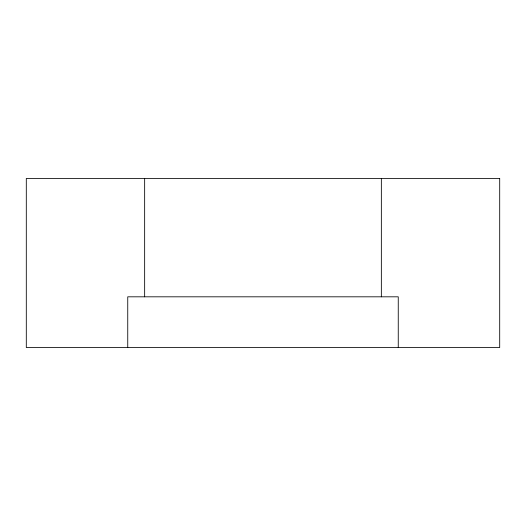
<?xml version="1.0" encoding="UTF-8"?>
<svg xmlns="http://www.w3.org/2000/svg" width="526" height="526" viewBox="0 0 526 526"><rect width="100%" height="100%" fill="white"/><g stroke="black" fill="none" stroke-linecap="round" stroke-linejoin="round"><path stroke-width="0.79" d="M398.254 347.535L398.254 296.815L127.746 296.815L127.746 347.535M381.35 178.465L381.35 296.815M144.65 178.465L144.65 296.815M499.7 178.465L26.3 178.465L26.3 347.535L499.7 347.535L499.7 178.465"/></g></svg>
